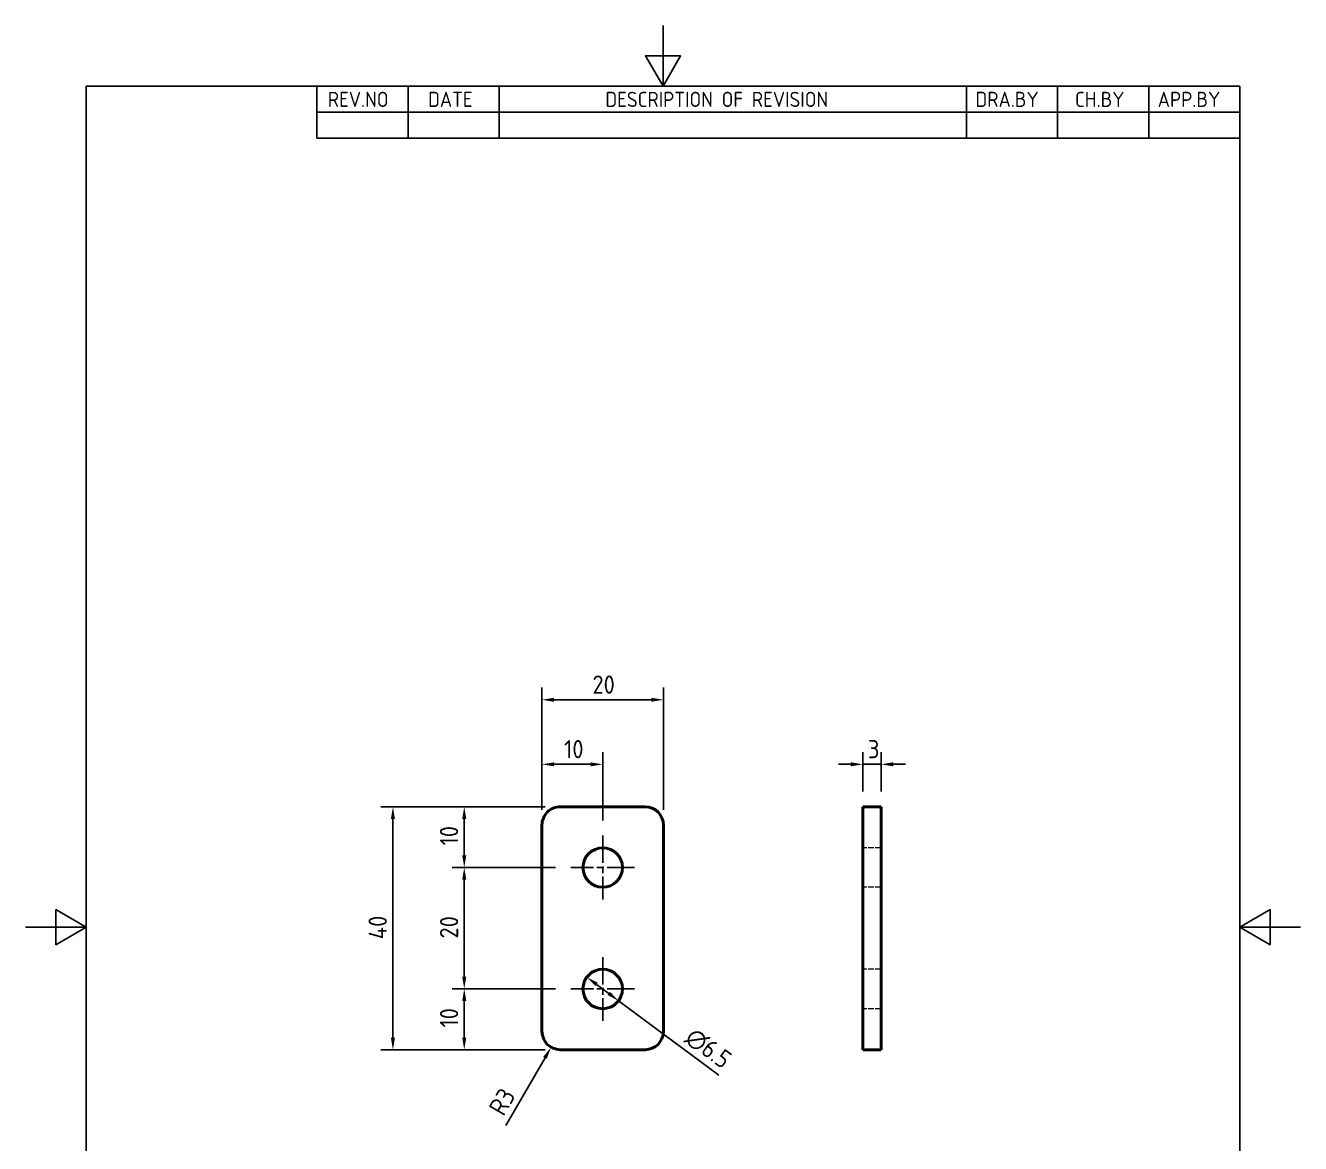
# Model space of a CAD drawing. Header units: millimetres. Extents: x 0 to 210, y 0 to 297.
# Drawn here: x 0 to 210, y 112.9 to 297 of the extents above; entities that cross this region are included whole.
import ezdxf

# ---------------------------------------------------------------- set-up
doc = ezdxf.new("R2010")
doc.units = ezdxf.units.MM
doc.linetypes.add('CHAIN', pattern=[0.35429999999999995, 0.2362, -0.0295, 0.0591, -0.0295])
doc.linetypes.add('DASHED', pattern=[0.2067, 0.1654, -0.0413])
doc.layers.get('0').update_dxf_attribs({"color": 3, "lineweight": 25})
for name, color, linetype, lineweight in [('가려진 것(ISO)', 2, 'DASHED', 18), ('가시적인 것(ISO)', 3, 'Continuous', 40), ('경계(ISO)', 7, 'Continuous', 25), ('기호(ISO)', 5, 'Continuous', 25), ('중심 표식(ISO)', 1, 'Continuous', 25), ('치수(ISO)', 2, 'Continuous', 25)]:
    doc.layers.add(name, color=color, linetype=linetype, lineweight=lineweight)
doc.styles.add('ISO Proportiona M2B', font='isocp.shx')
doc.styles.add('치수 텍스트_PSTEK_POSCO', font='isocp.shx')
doc.dimstyles.new('치수_PSTEK_POSCO', dxfattribs={"dimtxt": 3, "dimasz": 2, "dimexe": 2, "dimexo": 2.5, "dimgap": 1, "dimtad": 1, "dimrnd": 1e-08, "dimdsep": 46, "dimtxsty": '치수 텍스트_PSTEK_POSCO', "dimcen": 0.09, "dimdle": 10, "dimclrd": 7, "dimclre": 7, "dimclrt": 2, "dimadec": 1, "dimazin": 2, "dimtfac": 1, "dimtmove": 0, "dimatfit": 3, "dimfxl": 0, "dimtolj": 1, "dimlwd": -1, "dimlwe": -1, "dimarcsym": 0})

# ---------------------------------------------------------------- blocks, each defined once
blk = doc.blocks.new('경계 Default Border')
at = {"layer": '경계(ISO)', "flags": 128}
for points in [[(105, 297.0000076293945), (105, 287.0000076293945), (102.1132469177246, 292.0000076293945), (107.8867530822754, 292.0000076293945), (105, 287.0000076293945)], [(10, 10), (10, 287.0000076293945), (200, 287.0000076293945), (200, 10), (10, 10)], [(0, 148.5000038146973), (10, 148.5000038146973), (5, 151.3867473602295), (5, 145.6132507324219), (10, 148.5000038146973)], [(210, 148.5000038146973), (200, 148.5000038146973), (205, 151.3867473602295), (205, 145.6132507324219), (200, 148.5000038146973)]]:
    blk.add_lwpolyline(points, dxfattribs=at)
blk = doc.blocks.new('*D21')
at = {"layer": 'Defpoints', "color": 0, "transparency": 16777216}
for p in [(72.264292031177, 138.3226045168893), (89.81573259113055, 138.3226045168893), (88.06573259113054, 128.3226045168893)]:
    blk.add_point(p, dxfattribs=at)
at = {"layer": '치수(ISO)', "color": 7, "transparency": 16777216}
for p, q in [((87.31573259113055, 138.3226045168893), (70.264292031177, 138.3226045168893)), ((72.264292031177, 130.3226045168893), (72.264292031177, 136.3226045168893)), ((85.56573259113054, 128.3226045168893), (70.264292031177, 128.3226045168893))]:
    blk.add_line(p, q, dxfattribs=at)
for points in [[(71.93095869784368, 136.3226045168893), (72.59762536451034, 136.3226045168893), (72.264292031177, 138.3226045168893)], [(71.93095869784368, 130.3226045168893), (72.59762536451034, 130.3226045168893), (72.264292031177, 128.3226045168893)]]:
    blk.add_solid(points, dxfattribs=at)
at = {"layer": '치수(ISO)', "color": 2, "transparency": 16777216, "insert": (69.76429203117699, 131.9714234145271), "char_height": 3, "attachment_point": 4, "rotation": 90, "style": '치수 텍스트_PSTEK_POSCO'}
blk.add_mtext('\\A1;10', dxfattribs=at)
blk = doc.blocks.new('*D22')
at = {"layer": 'Defpoints', "color": 0, "transparency": 16777216}
for p in [(72.264292031177, 158.3226045168893), (89.81573259113055, 158.3226045168893), (89.81573259113055, 138.3226045168893)]:
    blk.add_point(p, dxfattribs=at)
at = {"layer": '치수(ISO)', "color": 7, "transparency": 16777216}
for p, q in [((87.31573259113055, 158.3226045168893), (70.264292031177, 158.3226045168893)), ((72.264292031177, 140.3226045168893), (72.264292031177, 156.3226045168893)), ((87.31573259113055, 138.3226045168893), (70.264292031177, 138.3226045168893))]:
    blk.add_line(p, q, dxfattribs=at)
for points in [[(71.93095869784368, 156.3226045168893), (72.59762536451034, 156.3226045168893), (72.264292031177, 158.3226045168893)], [(71.93095869784368, 140.3226045168893), (72.59762536451034, 140.3226045168893), (72.264292031177, 138.3226045168893)]]:
    blk.add_solid(points, dxfattribs=at)
at = {"layer": '치수(ISO)', "color": 2, "transparency": 16777216, "insert": (69.76399675558645, 146.633332863346), "char_height": 3, "attachment_point": 4, "rotation": 90, "style": '치수 텍스트_PSTEK_POSCO'}
blk.add_mtext('\\A1;20', dxfattribs=at)
blk = doc.blocks.new('*D23')
at = {"layer": 'Defpoints', "color": 0, "transparency": 16777216}
for p in [(88.06573259113057, 168.3226045168892), (72.26429203117699, 158.3226045168893), (89.81573259113055, 158.3226045168893)]:
    blk.add_point(p, dxfattribs=at)
at = {"layer": '치수(ISO)', "color": 7, "transparency": 16777216}
for p, q in [((85.56573259113057, 168.3226045168892), (70.264292031177, 168.3226045168892)), ((72.264292031177, 166.3226045168892), (72.264292031177, 160.3226045168893)), ((87.31573259113055, 158.3226045168893), (70.26429203117699, 158.3226045168893))]:
    blk.add_line(p, q, dxfattribs=at)
for points in [[(71.93095869784368, 166.3226045168892), (72.59762536451034, 166.3226045168892), (72.264292031177, 168.3226045168892)], [(71.93095869784368, 160.3226045168893), (72.59762536451034, 160.3226045168893), (72.26429203117699, 158.3226045168893)]]:
    blk.add_solid(points, dxfattribs=at)
at = {"layer": '치수(ISO)', "color": 2, "transparency": 16777216, "insert": (69.76429203117698, 161.971423414527), "char_height": 3, "attachment_point": 4, "rotation": 90, "style": '치수 텍스트_PSTEK_POSCO'}
blk.add_mtext('\\A1;10', dxfattribs=at)
blk = doc.blocks.new('*D24')
at = {"layer": 'Defpoints', "color": 0, "transparency": 16777216}
for p in [(88.06573259113057, 168.3226045168892), (60.51550600475334, 128.3226045168893), (88.06573259113054, 128.3226045168893)]:
    blk.add_point(p, dxfattribs=at)
at = {"layer": '치수(ISO)', "color": 7, "transparency": 16777216}
for p, q in [((85.56573259113057, 168.3226045168892), (58.51550600475335, 168.3226045168893)), ((60.51550600475335, 166.3226045168893), (60.51550600475334, 130.3226045168893)), ((85.56573259113054, 128.3226045168893), (58.51550600475334, 128.3226045168893))]:
    blk.add_line(p, q, dxfattribs=at)
for points in [[(60.18217267142001, 166.3226045168893), (60.84883933808668, 166.3226045168893), (60.51550600475335, 168.3226045168893)], [(60.18217267142001, 130.3226045168893), (60.84883933808668, 130.3226045168893), (60.51550600475334, 128.3226045168893)]]:
    blk.add_solid(points, dxfattribs=at)
at = {"layer": '치수(ISO)', "color": 2, "transparency": 16777216, "insert": (58.01550600475332, 146.521423414527), "char_height": 3, "attachment_point": 4, "rotation": 90, "style": '치수 텍스트_PSTEK_POSCO'}
blk.add_mtext('\\A1;40', dxfattribs=at)
blk = doc.blocks.new('*D25')
at = {"layer": 'Defpoints', "color": 0, "transparency": 16777216}
for p in [(95.06573259113055, 175.3226045168893), (85.06573259113055, 165.3226045168893), (95.06573259113055, 163.5726045168893)]:
    blk.add_point(p, dxfattribs=at)
at = {"layer": '치수(ISO)', "color": 7, "transparency": 16777216}
for p, q in [((85.06573259113055, 167.8226045168893), (85.06573259113055, 177.3226045168893)), ((95.06573259113055, 166.0726045168893), (95.06573259113055, 177.3226045168893)), ((87.06573259113055, 175.3226045168893), (93.06573259113055, 175.3226045168893))]:
    blk.add_line(p, q, dxfattribs=at)
for points in [[(87.06573259113055, 175.6559378502226), (87.06573259113055, 174.9892711835559), (85.06573259113055, 175.3226045168893)], [(93.06573259113055, 175.6559378502226), (93.06573259113055, 174.9892711835559), (95.06573259113055, 175.3226045168893)]]:
    blk.add_solid(points, dxfattribs=at)
at = {"layer": '치수(ISO)', "color": 2, "transparency": 16777216, "insert": (88.71455148876835, 177.8226045168893), "char_height": 3, "attachment_point": 4, "style": '치수 텍스트_PSTEK_POSCO'}
blk.add_mtext('\\A1;10', dxfattribs=at)
blk = doc.blocks.new('*D26')
at = {"layer": 'Defpoints', "color": 0, "transparency": 16777216}
for p in [(105.0657325911306, 185.9527629076719), (85.06573259113055, 165.3226045168893), (105.0657325911306, 165.3226045168893)]:
    blk.add_point(p, dxfattribs=at)
at = {"layer": '치수(ISO)', "color": 7, "transparency": 16777216}
for p, q in [((85.06573259113055, 167.8226045168893), (85.06573259113055, 187.9527629076719)), ((105.0657325911306, 167.8226045168893), (105.0657325911306, 187.9527629076719)), ((87.06573259113055, 185.9527629076719), (103.0657325911306, 185.9527629076719))]:
    blk.add_line(p, q, dxfattribs=at)
for points in [[(87.06573259113055, 186.2860962410053), (87.06573259113055, 185.6194295743386), (85.06573259113055, 185.9527629076719)], [(103.0657325911306, 186.2860962410053), (103.0657325911306, 185.6194295743386), (105.0657325911306, 185.9527629076719)]]:
    blk.add_solid(points, dxfattribs=at)
at = {"layer": '치수(ISO)', "color": 2, "transparency": 16777216, "insert": (93.3764609375873, 188.4530581832625), "char_height": 3, "attachment_point": 4, "style": '치수 텍스트_PSTEK_POSCO'}
blk.add_mtext('\\A1;20', dxfattribs=at)
blk = doc.blocks.new('*D27')
at = {"layer": 'Defpoints', "color": 0, "transparency": 16777216}
for p in [(92.45603371266827, 140.2596052302997), (97.67543146959292, 136.3856038034789)]:
    blk.add_point(p, dxfattribs=at)
at = {"layer": '치수(ISO)', "color": 7, "transparency": 16777216}
for p, q in [((94.06200225326047, 139.0676047912779), (96.06946292900072, 137.5776042425007)), ((97.67543146959292, 136.3856038034789), (114.1944306075387, 124.1246822929174))]:
    blk.add_line(p, q, dxfattribs=at)
for points in [[(94.26066899309744, 139.33526621471), (93.8633355134235, 138.7999433678459), (92.45603371266827, 140.2596052302997)], [(96.26812966883769, 137.8452656659327), (95.87079618916374, 137.3099428190687), (97.67543146959292, 136.3856038034789)]]:
    blk.add_solid(points, dxfattribs=at)
at = {"layer": '치수(ISO)', "color": 2, "transparency": 16777216, "insert": (109.2410733284381, 130.9146061150233), "char_height": 3, "attachment_point": 4, "rotation": 323.41603162949866, "style": '치수 텍스트_PSTEK_POSCO'}
blk.add_mtext('\\A1;∅6.5', dxfattribs=at)
blk = doc.blocks.new('*D28')
at = {"layer": 'Defpoints', "color": 0, "transparency": 16777216}
for p in [(88.06573259113054, 131.3226045168892), (86.56573259113003, 128.7245283055362)]:
    blk.add_point(p, dxfattribs=at)
at = {"layer": '치수(ISO)', "color": 7, "transparency": 16777216}
blk.add_line((79.12894030279982, 115.8436262168179), (85.56573259112969, 126.9924774979675), dxfattribs=at)
blk.add_solid([(85.2770574565349, 127.1591441646343), (85.85440772572447, 126.8258108313008), (86.56573259113003, 128.7245283055362)], dxfattribs=at)
at = {"layer": '치수(ISO)', "color": 2, "transparency": 16777216, "insert": (77.46387679333914, 117.9596516206026), "char_height": 3, "attachment_point": 4, "rotation": 59.99999999998851, "style": '치수 텍스트_PSTEK_POSCO'}
blk.add_mtext('\\A1;R3', dxfattribs=at)
blk = doc.blocks.new('*D29')
at = {"layer": 'Defpoints', "color": 0, "transparency": 16777216}
for p in [(137.9151470036589, 175.3226045168893), (137.9151470036589, 168.3226045168893), (140.9151470036589, 168.3226045168893)]:
    blk.add_point(p, dxfattribs=at)
at = {"layer": '치수(ISO)', "color": 7, "transparency": 16777216}
for p, q in [((137.9151470036589, 170.8226045168893), (137.9151470036589, 177.3226045168893)), ((140.9151470036589, 170.8226045168893), (140.9151470036589, 177.3226045168893)), ((135.9151470036589, 175.3226045168893), (133.9151470036589, 175.3226045168893)), ((140.9151470036589, 175.3226045168893), (137.9151470036589, 175.3226045168893)), ((142.9151470036589, 175.3226045168893), (144.9151470036589, 175.3226045168893))]:
    blk.add_line(p, q, dxfattribs=at)
for points in [[(135.9151470036589, 175.6559378502226), (135.9151470036589, 174.9892711835559), (137.9151470036589, 175.3226045168893)], [(142.9151470036589, 175.6559378502226), (142.9151470036589, 174.9892711835559), (140.9151470036589, 175.3226045168893)]]:
    blk.add_solid(points, dxfattribs=at)
at = {"layer": '치수(ISO)', "color": 2, "transparency": 16777216, "insert": (138.7530149693029, 177.8226045168893), "char_height": 3, "attachment_point": 4, "style": '치수 텍스트_PSTEK_POSCO'}
blk.add_mtext('\\A1;3', dxfattribs=at)

msp = doc.modelspace()

# ---------------------------------------------------------------- linework, layer by layer
at = {"layer": '가려진 것(ISO)', "ltscale": 5.713989734649658}
for p, q in [((140.9151470036568, 161.5726045168893), (137.9151470036568, 161.5726045168893)), ((140.9151470036568, 155.0726045168893), (137.9151470036568, 155.0726045168893)), ((140.9151470036568, 141.5726045168892), (137.9151470036568, 141.5726045168892)), ((140.9151470036568, 135.0726045168893), (137.9151470036568, 135.0726045168893))]:
    msp.add_line(p, q, dxfattribs=at)
at = {"layer": '가시적인 것(ISO)'}
for p, q in [((102.0657325911306, 168.3226045168893), (88.06573259113057, 168.3226045168893)), ((137.9151470036598, 165.3226045168893), (137.9151470036589, 168.3226045168893)), ((140.9151470036589, 168.3226045168893), (137.9151470036589, 168.3226045168893)), ((140.9151470036589, 168.3226045168893), (140.9151470036598, 165.3226045168893)), ((85.06573259113055, 165.3226045168893), (85.06573259113054, 131.3226045168893)), ((105.0657325911306, 131.3226045168892), (105.0657325911306, 165.3226045168893)), ((137.9151470036598, 131.3226045168892), (137.9151470036598, 165.3226045168893)), ((140.9151470036598, 165.3226045168893), (140.9151470036598, 131.3226045168892)), ((137.9151470036589, 128.3226045168893), (137.9151470036598, 131.3226045168892)), ((140.9151470036598, 131.3226045168892), (140.9151470036589, 128.3226045168893)), ((88.06573259113054, 128.3226045168893), (102.0657325911306, 128.3226045168893)), ((137.9151470036589, 128.3226045168893), (140.9151470036589, 128.3226045168893))]:
    msp.add_line(p, q, dxfattribs=at)
for centre in [(95.06573259113055, 158.3226045168893), (95.06573259113055, 138.3226045168893)]:
    msp.add_circle(centre, 3.25, dxfattribs=at)
for centre, radius, start, end in [((88.06573259113054, 165.3226045168893), 2.999999999999994, 89.99999999999967, 180), ((102.0657325911306, 165.3226045168893), 2.999999999999998, 0, 90), ((88.06573259113054, 131.3226045168893), 3.000000000000003, 180, 270), ((102.0657325911306, 131.3226045168892), 2.999999999999997, 270, 0)]:
    msp.add_arc(centre, radius, start, end, dxfattribs=at)
at = {"layer": '기호(ISO)'}
for p, q in [((48.00000000000001, 287.0000076293945), (200, 287.0000076293945)), ((48.00000000000001, 287.0000076293945), (48.00000000000001, 282.7200076293945)), ((63.00000000000001, 287.0000076293945), (63.00000000000001, 282.7200076293945)), ((78, 287.0000076293945), (78, 282.7200076293945)), ((155, 287.0000076293945), (155, 282.7200076293945)), ((170, 287.0000076293945), (170, 282.7200076293945)), ((185, 287.0000076293945), (185, 282.7200076293945)), ((200, 287.0000076293945), (200, 282.7200076293945)), ((48.00000000000001, 282.7200076293945), (200, 282.7200076293945)), ((48.00000000000001, 282.7200076293945), (48.00000000000001, 278.4400076293945)), ((63.00000000000001, 282.7200076293945), (63.00000000000001, 278.4400076293945)), ((78, 282.7200076293945), (78, 278.4400076293945)), ((155, 282.7200076293945), (155, 278.4400076293945)), ((170, 282.7200076293945), (170, 278.4400076293945)), ((185, 282.7200076293945), (185, 278.4400076293945)), ((200, 282.7200076293945), (200, 278.4400076293945)), ((48.00000000000001, 278.4400076293945), (200, 278.4400076293945))]:
    msp.add_line(p, q, dxfattribs=at)
at = {"layer": '중심 표식(ISO)', "linetype": 'CHAIN', "ltscale": 19.05165100097656}
for p, q in [((95.06573259113055, 163.5726045168893), (95.06573259113055, 153.0726045168893)), ((100.3157325911306, 158.3226045168893), (89.81573259113055, 158.3226045168893)), ((95.06573259113055, 143.5726045168893), (95.06573259113055, 133.0726045168893)), ((100.3157325911306, 138.3226045168893), (89.81573259113055, 138.3226045168893))]:
    msp.add_line(p, q, dxfattribs=at)

# ---------------------------------------------------------------- block references
msp.add_blockref('경계 Default Border', (0, 0))

# ---------------------------------------------------------------- texts
at = {"layer": '기호(ISO)', "color": 2, "char_height": 2.5, "attachment_point": 7, "style": 'ISO Proportiona M2B'}
for s, insert in [('REV.NO', (49.7871163682308, 283.5831900503393)), ('DATE', (66.31423177283666, 283.5831900503393)), ('DESCRIPTION OF REVISION', (95.50702043336295, 283.5831900503393)), ('DRA.BY', (156.4757339553203, 283.5831900503393)), ('CH.BY', (172.8642915086116, 283.5831900503393)), ('APP.BY', (186.4777339604403, 283.5831900503393))]:
    msp.add_mtext(s, dxfattribs=dict(at, insert=insert))

# ---------------------------------------------------------------- dimensions: what is measured, and where the dimension line sits
at = {"layer": '치수(ISO)', "color": 7}
for base, p1, p2, angle, override, picture, middle in [((105.0657325911306, 185.9527629076719), (85.06573259113055, 165.3226045168893), (105.0657325911306, 165.3226045168893), 180, {"dimdec": 2, "dimtp": 0, "dimtm": -0, "dimtdec": 2, "dimtofl": 0, "dimatfit": 1}, '*D26', (95.0657325911306, 185.9527629076719)), ((95.06573259113055, 175.3226045168893), (85.06573259113055, 165.3226045168893), (95.06573259113055, 163.5726045168893), 180, {"dimdec": 2, "dimtp": 0, "dimtm": -0, "dimtdec": 2, "dimtofl": 0, "dimatfit": 1}, '*D25', (90.06573259113055, 175.3226045168893)), ((137.9151470036589, 175.3226045168893), (140.9151470036589, 168.3226045168893), (137.9151470036589, 168.3226045168893), 180, {"dimdec": 2, "dimtp": 0, "dimtm": -0, "dimtdec": 2, "dimtofl": 1, "dimatfit": 1}, '*D29', (139.4151470036589, 175.3226045168893)), ((60.51550600475334, 128.3226045168893), (88.06573259113057, 168.3226045168892), (88.06573259113054, 128.3226045168893), 90, {"dimdec": 2, "dimtp": 0, "dimtm": -0, "dimtdec": 2, "dimtofl": 0, "dimatfit": 1}, '*D24', (60.51550600475332, 148.3226045168892)), ((72.26429203117699, 158.3226045168893), (88.06573259113057, 168.3226045168892), (89.81573259113055, 158.3226045168893), 90, {"dimdec": 2, "dimtp": 0, "dimtm": -0, "dimtdec": 2, "dimtofl": 0, "dimatfit": 1}, '*D23', (72.26429203117698, 163.3226045168892)), ((72.264292031177, 158.3226045168893), (89.81573259113055, 138.3226045168893), (89.81573259113055, 158.3226045168893), 90, {"dimdec": 2, "dimtp": 0, "dimtm": -0, "dimtdec": 2, "dimtofl": 0, "dimatfit": 1}, '*D22', (72.26429203117699, 148.3226045168893)), ((72.264292031177, 138.3226045168893), (88.06573259113054, 128.3226045168893), (89.81573259113055, 138.3226045168893), 270, {"dimdec": 2, "dimtp": 0, "dimtm": -0, "dimtdec": 2, "dimtofl": 0, "dimatfit": 1}, '*D21', (72.26429203117699, 133.3226045168893))]:
    dim = msp.add_linear_dim(base=base, p1=p1, p2=p2, angle=angle, dimstyle='치수_PSTEK_POSCO', override=override, dxfattribs=at)
    dim.commit()
    dim.dimension.update_dxf_attribs({"geometry": picture, "text_midpoint": middle, "dimtype": 160})
dim = msp.add_diameter_dim_2p(p1=(92.45603371266827, 140.2596052302997), p2=(97.67543146959292, 136.3856038034789), dimstyle='치수_PSTEK_POSCO', override={"dimdec": 2, "dimlfac": 1.000000000000002, "dimtp": 0, "dimtm": -0, "dimtdec": 2, "dimatfit": 2}, dxfattribs=at)
dim.commit()
dim.dimension.update_dxf_attribs({"geometry": '*D27', "text_midpoint": (110.5712595584517, 126.8139139758556), "dimtype": 163})
dim = msp.add_radius_dim(center=(88.06573259113054, 131.3226045168892), mpoint=(86.56573259113003, 128.7245283055362), dimstyle='치수_PSTEK_POSCO', override={"dimdec": 2, "dimcen": 0, "dimtp": 0, "dimtm": -0, "dimtdec": 2, "dimtofl": 0}, dxfattribs=at)
dim.commit()
dim.dimension.update_dxf_attribs({"geometry": '*D28', "text_midpoint": (80.5600063199783, 118.3223052675551), "dimtype": 164})

doc.saveas('drawing.dxf')
